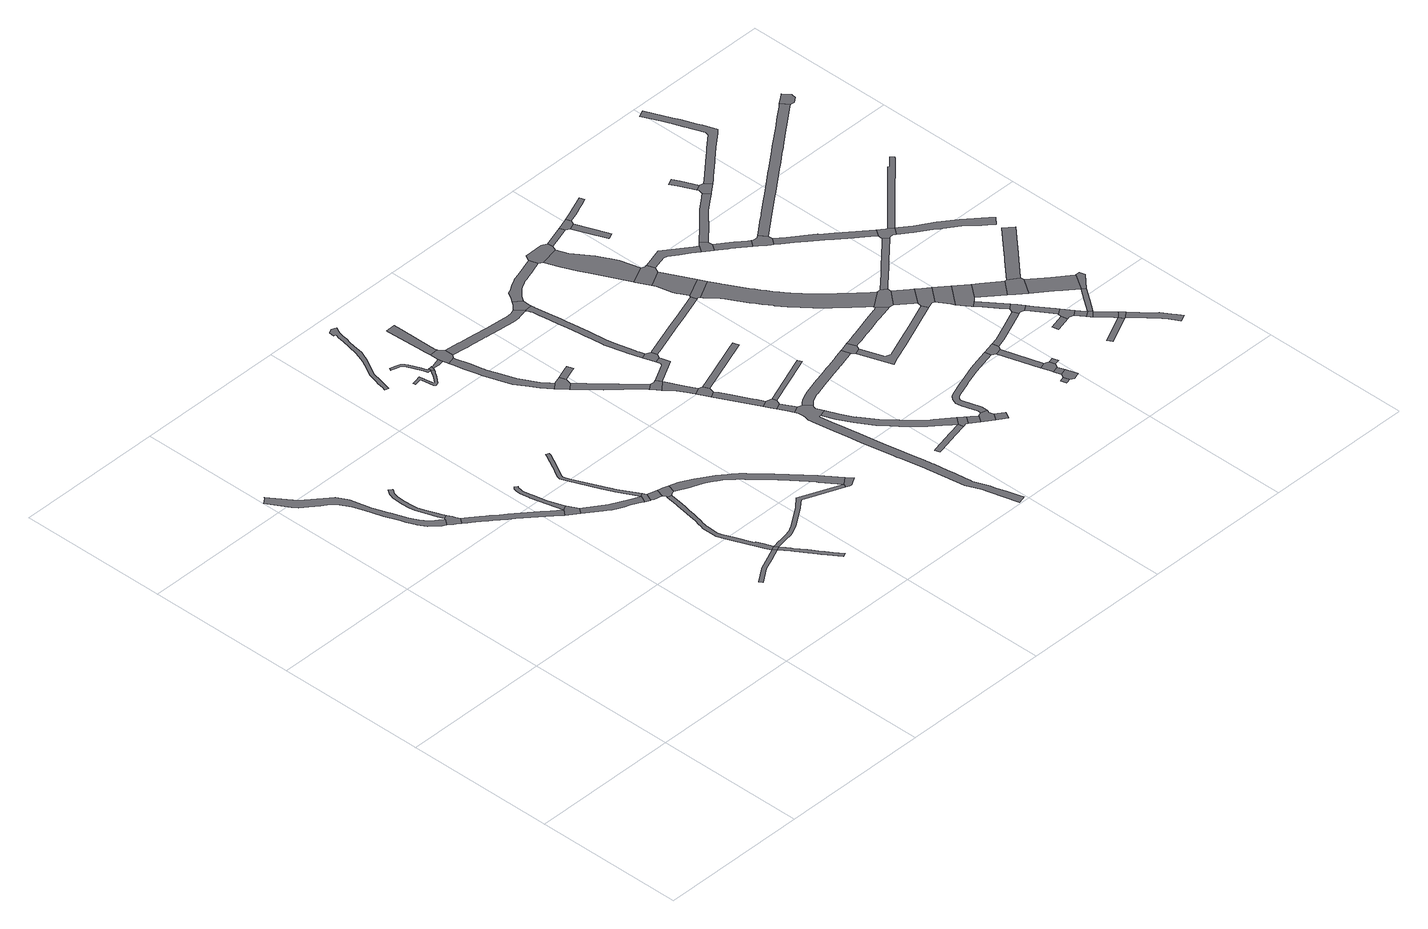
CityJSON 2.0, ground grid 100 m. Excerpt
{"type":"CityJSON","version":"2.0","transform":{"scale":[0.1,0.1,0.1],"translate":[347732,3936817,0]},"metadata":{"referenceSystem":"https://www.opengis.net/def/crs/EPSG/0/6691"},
"CityObjects":{
"road1":{"type":"Road","attributes":{"RoadStructureAttribute.sectionType":"1"},"geometry":[{"type":"MultiSurface","lod":"1","boundaries":[[[0,1,2,3,4,5,6,7,8,9,10,11,12,13,14,15,16,17,18,19,20,21,22,23,24,25,26,27,28,29,30,31,32,33,34,35,36,37,38,39,40,41,42,43,44]]]}]},
"road2":{"type":"Road","geometry":[{"type":"MultiSurface","lod":"1","boundaries":[[[45,46,47,44,43,48,49,50,51,52,53,54,55,56]]]}]},
"road3":{"type":"Road","attributes":{"RoadStructureAttribute.sectionType":"1"},"geometry":[{"type":"MultiSurface","lod":"1","boundaries":[[[55,57,58,59,60,61,62,63,64,65,66,67,68,69,70,71,72,73,74,75,76,77,56]]]}]},
"road4":{"type":"Road","attributes":{"RoadStructureAttribute.sectionType":"1"},"geometry":[{"type":"MultiSurface","lod":"1","boundaries":[[[78,79,80,81,82,83,84,85,86,87,51,50,88,89,90,91,92,93,94,95,96,97,98,99]]]}]},
"road5":{"type":"Road","geometry":[{"type":"MultiSurface","lod":"1","boundaries":[[[100,101,102,78,99,103,104]]]}]},
"road6":{"type":"Road","attributes":{"RoadStructureAttribute.sectionType":"1"},"geometry":[{"type":"MultiSurface","lod":"1","boundaries":[[[102,105,106,107,108,109,110,111,112,113,114,115,116,117,118,119,120,121,122,78]]]}]},
"road7":{"type":"Road","attributes":{"RoadStructureAttribute.sectionType":"1"},"geometry":[{"type":"MultiSurface","lod":"1","boundaries":[[[123,124,125,126,127,128,129,130,131]]]}]},
"road8":{"type":"Road","attributes":{"RoadStructureAttribute.sectionType":"1"},"geometry":[{"type":"MultiSurface","lod":"1","boundaries":[[[132,133,134,135,136,137,138,139,140,141,142,143,144,145,146,100,104]]]}]},
"road9":{"type":"Road","geometry":[{"type":"MultiSurface","lod":"1","boundaries":[[[147,123,131,148]]]}]},
"road10":{"type":"Road","attributes":{"RoadStructureAttribute.sectionType":"1"},"geometry":[{"type":"MultiSurface","lod":"1","boundaries":[[[149,150,151,152,153,154,155,156,157,158,159,160,161,123,147,162,163,164,165,166,167,168,169,170,171,172,173,174,175,176,177,178,179,180]]]}]},
"road11":{"type":"Road","attributes":{"RoadStructureAttribute.sectionType":"1"},"geometry":[{"type":"MultiSurface","lod":"1","boundaries":[[[181,182,183,184,185,186,187,188,189,190,191,192,193,194,195,196,197,198,199,148,131]]]}]},
"road12":{"type":"Road","geometry":[{"type":"MultiSurface","lod":"1","boundaries":[[[200,201,202,141,140]]]}]},
"road13":{"type":"Road","attributes":{"RoadStructureAttribute.sectionType":"1"},"geometry":[{"type":"MultiSurface","lod":"1","boundaries":[[[202,203,204,205,206,207,208,209,210,211,212,213,214,215,216,217,218,219,220,221,222,223,141]]]}]},
"road14":{"type":"Road","attributes":{"RoadStructureAttribute.sectionType":"1"},"geometry":[{"type":"MultiSurface","lod":"1","boundaries":[[[224,201,200,225,226,227]]]}]},
"road15":{"type":"Road","geometry":[{"type":"MultiSurface","lod":"1","boundaries":[[[228,229,230,231,232,233,224,227,234,235,149,180]]]}]},
"road16":{"type":"Road","attributes":{"RoadStructureAttribute.sectionType":"1"},"geometry":[{"type":"MultiSurface","lod":"1","boundaries":[[[236,237,238,239,240,241,242,243,244,245,246,247,248,249,250,251,252,253,254,255,256,257,258,259,147,148]]]}]},
"road17":{"type":"Road","attributes":{"RoadStructureAttribute.sectionType":"1"},"geometry":[{"type":"MultiSurface","lod":"1","boundaries":[[[260,261,262,263,264,265,266,267,268,269,270,271,272,273,274,275,276,277,278,279,280,281,282,283,284,285,286,287,288,289]]]}]},
"road18":{"type":"Road","attributes":{"RoadStructureAttribute.sectionType":"1"},"geometry":[{"type":"MultiSurface","lod":"1","boundaries":[[[290,291,292,293,294,295,296,297,298,299,300,301,302,231,230,303,304,305,306,307,308,309,310,311,312,313,314,315,316,317,318,248,319]]]}]},
"road19":{"type":"Road","attributes":{"RoadStructureAttribute.sectionType":"1"},"geometry":[{"type":"MultiSurface","lod":"1","boundaries":[[[320,321,322,323,324,325,326,327,328,329,330,331,332,333,334,335,336,337,338,339,340,341,342,343,344,345,346,347,348,349,350,351,352,353,354,355,356,357,358,359,360,361,362,363,337]]]}]},
"road20":{"type":"Road","geometry":[{"type":"MultiSurface","lod":"1","boundaries":[[[364,365,320,337,363,366,367]]]}]},
"road21":{"type":"Road","attributes":{"RoadStructureAttribute.sectionType":"1"},"geometry":[{"type":"MultiSurface","lod":"1","boundaries":[[[368,369,370,371,372,367,366,373,374,375,376,377]]]}]},
"road22":{"type":"Road","geometry":[{"type":"MultiSurface","lod":"1","boundaries":[[[378,379,380,381,382,383,384,368,377]]]}]},
"road23":{"type":"Road","attributes":{"RoadStructureAttribute.sectionType":"1"},"geometry":[{"type":"MultiSurface","lod":"1","boundaries":[[[379,385,386,387,388,389,390,391,392,393,394,395,396,397,398,399,400,401,402,403,404,405,406,380]]]}]},
"road24":{"type":"Road","geometry":[{"type":"MultiSurface","lod":"1","boundaries":[[[407,408,319,248,247,409,410]]]}]},
"road25":{"type":"Road","attributes":{"RoadStructureAttribute.sectionType":"1"},"geometry":[{"type":"MultiSurface","lod":"1","boundaries":[[[411,412,413,414,384,383,415,416,417,418,419]]]}]},
"road26":{"type":"Road","geometry":[{"type":"MultiSurface","lod":"1","boundaries":[[[420,395,394,421,422,423,424,425]]]}]},
"road27":{"type":"Road","attributes":{"RoadStructureAttribute.sectionType":"1"},"geometry":[{"type":"MultiSurface","lod":"1","boundaries":[[[426,427,428,429,430,431,432,423,422]]]}]},
"road28":{"type":"Road","attributes":{"RoadStructureAttribute.sectionType":"1"},"geometry":[{"type":"MultiSurface","lod":"1","boundaries":[[[433,434,435,436,420,425]]]}]},
"road29":{"type":"Road","geometry":[{"type":"MultiSurface","lod":"1","boundaries":[[[437,438,439,440,429,428,441,442]]]}]},
"road30":{"type":"Road","attributes":{"RoadStructureAttribute.sectionType":"1"},"geometry":[{"type":"MultiSurface","lod":"1","boundaries":[[[443,444,445,446,447,448,449,450,451,452,453,454,455,382,381,456,457,458,459,460,461,462,463,464,465,466,467,468,469,470,471,472,473,474,475,476,477,478,479,480]]]}]},
"road31":{"type":"Road","attributes":{"RoadStructureAttribute.sectionType":"1"},"geometry":[{"type":"MultiSurface","lod":"1","boundaries":[[[481,482,483,484,485,486,487,437,442]]]}]},
"road32":{"type":"Road","geometry":[{"type":"MultiSurface","lod":"1","boundaries":[[[488,489,486,485,490,491,492,493]]]}]},
"road33":{"type":"Road","attributes":{"RoadStructureAttribute.sectionType":"1"},"geometry":[{"type":"MultiSurface","lod":"1","boundaries":[[[494,495,496,497,498,499,500,501,502,503,504,505,506,507,508,509,510,511,512,513,514,515,516,517,518,519,520,521,522,523,524,525,526,527,528,529,530,531,532,533,534,535,536,537,538,539,540,541,542,543,544,545,546,547,548,549,550,551]]]}]},
"road34":{"type":"Road","attributes":{"RoadStructureAttribute.sectionType":"1"},"geometry":[{"type":"MultiSurface","lod":"1","boundaries":[[[490,552,553,554,555,556,557,558,559,491]]]}]},
"road35":{"type":"Road","attributes":{"RoadStructureAttribute.sectionType":"1"},"geometry":[{"type":"MultiSurface","lod":"1","boundaries":[[[437,560,561,562,563,564,565,566,567,568,569,438]]]}]},
"road36":{"type":"Road","geometry":[{"type":"MultiSurface","lod":"1","boundaries":[[[552,570,571,572,573,574,553]]]}]},
"road37":{"type":"Road","geometry":[{"type":"MultiSurface","lod":"1","boundaries":[[[575,530,529,572,571]]]}]},
"road38":{"type":"Road","geometry":[{"type":"MultiSurface","lod":"1","boundaries":[[[576,566,565,577,578,579]]]}]},
"road39":{"type":"Road","attributes":{"RoadStructureAttribute.sectionType":"1"},"geometry":[{"type":"MultiSurface","lod":"1","boundaries":[[[580,581,582,583,584,585,586,587,588,589,590,591,592,593,594,595,596,597,598,599,576,579,600,601,602,603,604,605,606,607,608,609,610,611,612,613,614,615,480]]]}]},
"road40":{"type":"Road","geometry":[{"type":"MultiSurface","lod":"1","boundaries":[[[616,617,618,619,443,480,615,620,621,622]]]}]},
"road41":{"type":"Road","attributes":{"RoadStructureAttribute.sectionType":"1"},"geometry":[{"type":"MultiSurface","lod":"1","boundaries":[[[623,624,625,626,627,628,629,630,631,632]]]}]},
"road42":{"type":"Road","attributes":{"RoadStructureAttribute.sectionType":"1"},"geometry":[{"type":"MultiSurface","lod":"1","boundaries":[[[633,634,635,636,637,638,488,493]]]}]},
"road43":{"type":"Road","attributes":{"RoadStructureAttribute.sectionType":"1"},"geometry":[{"type":"MultiSurface","lod":"1","boundaries":[[[639,640,641,642,643,644,645,646,647,648,524,523,649,650,651,652,653,654,655,656,657,658,659,660,623,661]]]}]},
"road44":{"type":"Road","attributes":{"RoadStructureAttribute.sectionType":"1"},"geometry":[{"type":"MultiSurface","lod":"1","boundaries":[[[573,662,663,664,665,574]]]}]},
"road45":{"type":"Road","attributes":{"RoadStructureAttribute.sectionType":"1"},"geometry":[{"type":"MultiSurface","lod":"1","boundaries":[[[527,666,667,668,669,670,671,672,673,674,675,676,677,678,679,680,681,682,683,684,685,686,687,688,689,690,691,692,693,694,695,696,697,698,528]]]}]},
"road46":{"type":"Road","geometry":[{"type":"MultiSurface","lod":"1","boundaries":[[[699,700,701,702,661,623,632]]]}]},
"road47":{"type":"Road","attributes":{"RoadStructureAttribute.sectionType":"1"},"geometry":[{"type":"MultiSurface","lod":"1","boundaries":[[[703,704,705,706,707,708,709,710,711,712,713,714,715,716,717,718,719,720,721,722,723,724,725,726,727,728,729,616,622]]]}]},
"road48":{"type":"Road","attributes":{"RoadStructureAttribute.sectionType":"1"},"geometry":[{"type":"MultiSurface","lod":"1","boundaries":[[[730,731,732,578,577,733,734,735,736,737,738]]]}]},
"road49":{"type":"Road","attributes":{"RoadStructureAttribute.sectionType":"1"},"geometry":[{"type":"MultiSurface","lod":"1","boundaries":[[[739,701,700,740,741,742]]]}]},
"road50":{"type":"Road","geometry":[{"type":"MultiSurface","lod":"1","boundaries":[[[741,743,744,745,746,747,748,742]]]}]},
"road51":{"type":"Road","geometry":[{"type":"MultiSurface","lod":"1","boundaries":[[[744,743,749,750]]]}]},
"road52":{"type":"Road","geometry":[{"type":"MultiSurface","lod":"1","boundaries":[[[751,752,753,754,755,717,716,756]]]}]},
"road53":{"type":"Road","geometry":[{"type":"MultiSurface","lod":"1","boundaries":[[[757,758,759,760,683,682,761]]]}]},
"road54":{"type":"Road","attributes":{"function":"3","RoadStructureAttribute.sectionType":"1"},"geometry":[{"type":"MultiSurface","lod":"1","boundaries":[[[762,763,764,765,766,767,768,769,770,771,772,751,756]]]}]},
"road55":{"type":"Road","attributes":{"RoadStructureAttribute.sectionType":"1"},"geometry":[{"type":"MultiSurface","lod":"1","boundaries":[[[773,774,775,776,777,778,779,780,781,782,783,784,785,748,747,786,787,788,789,790,791,792,793,794,795,796,797,798,799]]]}]},
"road56":{"type":"Road","geometry":[{"type":"MultiSurface","lod":"1","boundaries":[[[800,801,767,766,802,803,804,805,806,807]]]}]},
"road57":{"type":"Road","attributes":{"function":"3","RoadStructureAttribute.sectionType":"1"},"geometry":[{"type":"MultiSurface","lod":"1","boundaries":[[[804,808,809,810,811,812,813,814,805]]]}]},
"road58":{"type":"Road","geometry":[{"type":"MultiSurface","lod":"1","boundaries":[[[815,813,812,738,737,816,817]]]}]},
"road59":{"type":"Road","attributes":{"RoadStructureAttribute.sectionType":"1"},"geometry":[{"type":"MultiSurface","lod":"1","boundaries":[[[752,818,819,820,753]]]}]},
"road60":{"type":"Road","attributes":{"RoadStructureAttribute.sectionType":"1"},"geometry":[{"type":"MultiSurface","lod":"1","boundaries":[[[821,822,823,824,825,826,827,828,829,830,831,757,761]]]}]},
"road61":{"type":"Road","attributes":{"RoadStructureAttribute.sectionType":"1"},"geometry":[{"type":"MultiSurface","lod":"1","boundaries":[[[832,833,834,835,836,837,838,839,840,841,842,843,844,845,846,847,848,849,759,758]]]}]},
"road62":{"type":"Road","geometry":[{"type":"MultiSurface","lod":"1","boundaries":[[[819,850,851,852,853,854,820]]]}]},
"road63":{"type":"Road","attributes":{"function":"3","RoadStructureAttribute.sectionType":"1"},"geometry":[{"type":"MultiSurface","lod":"1","boundaries":[[[855,856,857,858,859,860,861,862,863,864,865,866,867,868,869,870,871,872,873,874,875,876,877,878,879,880,881,882,883,884,885,886,887,888,889,890,891,892,893,894,895,896,897,898,899,900,901,902,903,904,905,906,907,908,909,910,911,912,913,914,915,815,817]]]}]},
"road64":{"type":"Road","attributes":{"RoadStructureAttribute.sectionType":"1"},"geometry":[{"type":"MultiSurface","lod":"1","boundaries":[[[916,917,918,919,920,851,850]]]}]},
"road65":{"type":"Road","geometry":[{"type":"MultiSurface","lod":"1","boundaries":[[[921,922,923,924]]]}]},
"road66":{"type":"Road","attributes":{"RoadStructureAttribute.sectionType":"1"},"geometry":[{"type":"MultiSurface","lod":"1","boundaries":[[[925,926,927,807,806,928,929,930,931,932]]]}]},
"road67":{"type":"Road","geometry":[{"type":"MultiSurface","lod":"1","boundaries":[[[933,934,921,924,935,936]]]}]},
"road68":{"type":"Road","geometry":[{"type":"MultiSurface","lod":"1","boundaries":[[[798,937,938,939,940,799]]]}]},
"road69":{"type":"Road","attributes":{"RoadStructureAttribute.sectionType":"1"},"geometry":[{"type":"MultiSurface","lod":"1","boundaries":[[[938,937,941,942]]]}]},
"road70":{"type":"Road","attributes":{"RoadStructureAttribute.sectionType":"1"},"geometry":[{"type":"MultiSurface","lod":"1","boundaries":[[[943,934,933,944]]]}]},
"road71":{"type":"Road","geometry":[{"type":"MultiSurface","lod":"1","boundaries":[[[941,945,943,944,946,947,942]]]}]},
"road72":{"type":"Road","geometry":[{"type":"MultiSurface","lod":"1","boundaries":[[[948,949,950,947,946]]]}]},
"road73":{"type":"Road","attributes":{"RoadStructureAttribute.sectionType":"1"},"geometry":[{"type":"MultiSurface","lod":"1","boundaries":[[[951,952,953,853,852,954,955,956,957,958,959,960,961]]]}]},
"road74":{"type":"Road","geometry":[{"type":"MultiSurface","lod":"1","boundaries":[[[962,963,964,925,932,965,966,967]]]}]},
"road75":{"type":"Road","geometry":[{"type":"MultiSurface","lod":"1","boundaries":[[[884,883,841,840,968,969,970,971]]]}]},
"road76":{"type":"Road","attributes":{"RoadStructureAttribute.sectionType":"1"},"geometry":[{"type":"MultiSurface","lod":"1","boundaries":[[[966,972,973,974,975,976,977,978,979,967]]]}]},
"road77":{"type":"Road","attributes":{"function":"3","RoadStructureAttribute.sectionType":"1"},"geometry":[{"type":"MultiSurface","lod":"1","boundaries":[[[980,981,982,969,968,983,984,985,986,987,988]]]}]},
"road78":{"type":"Road","attributes":{"RoadStructureAttribute.sectionType":"1"},"geometry":[{"type":"MultiSurface","lod":"1","boundaries":[[[989,990,991,940,939,992,993,994,995,996]]]}]},
"road79":{"type":"Road","geometry":[{"type":"MultiSurface","lod":"1","boundaries":[[[987,827,826,997,998,999,1000,1001,988]]]}]},
"road80":{"type":"Road","geometry":[{"type":"MultiSurface","lod":"1","boundaries":[[[1002,1003,1004,1005,1006,1007,1008,1009,1010,976,975]]]}]},
"road81":{"type":"Road","attributes":{"RoadStructureAttribute.sectionType":"1"},"geometry":[{"type":"MultiSurface","lod":"1","boundaries":[[[1011,1012,1013,999,998]]]}]},
"road82":{"type":"Road","attributes":{"RoadStructureAttribute.sectionType":"1"},"geometry":[{"type":"MultiSurface","lod":"1","boundaries":[[[1014,1015,1016,1017,1018,1019,1020,963,962,1021,1022,1023,1024,1025,1026,1027,1028]]]}]},
"road83":{"type":"Road","attributes":{"RoadStructureAttribute.sectionType":"1"},"geometry":[{"type":"MultiSurface","lod":"1","boundaries":[[[1029,1030,1031,1032,1033,1034]]]}]},
"road84":{"type":"Road","attributes":{"function":"3","RoadStructureAttribute.sectionType":"1"},"geometry":[{"type":"MultiSurface","lod":"1","boundaries":[[[1035,1036,1013,1012,1037,1029,1034]]]}]},
"road85":{"type":"Road","attributes":{"RoadStructureAttribute.sectionType":"1"},"geometry":[{"type":"MultiSurface","lod":"1","boundaries":[[[1038,1039,1040,1041]]]}]},
"road86":{"type":"Road","geometry":[{"type":"MultiSurface","lod":"1","boundaries":[[[1032,996,995,1042,1043,1044,1045,1046,1047,1048,1049,1033]]]}]},
"road87":{"type":"Road","attributes":{"RoadStructureAttribute.sectionType":"1"},"geometry":[{"type":"MultiSurface","lod":"1","boundaries":[[[970,1050,1051,1052,1053,1054,1055,1056,1057,1058,1059,971]]]}]},
"road88":{"type":"Road","attributes":{"RoadStructureAttribute.sectionType":"1"},"geometry":[{"type":"MultiSurface","lod":"1","boundaries":[[[1060,1061,1062,1063,1044,1043,1064,1065,1066]]]}]},
"road89":{"type":"Road","attributes":{"RoadStructureAttribute.sectionType":"1"},"geometry":[{"type":"MultiSurface","lod":"1","boundaries":[[[1067,1068,1069,1070]]]}]},
"road90":{"type":"Road","attributes":{"function":"3","RoadStructureAttribute.sectionType":"1"},"geometry":[{"type":"MultiSurface","lod":"1","boundaries":[[[1071,1072,1036,1035,1073,1074]]]}]},
"road91":{"type":"Road","attributes":{"RoadStructureAttribute.sectionType":"1"},"geometry":[{"type":"MultiSurface","lod":"1","boundaries":[[[1075,1076,1077,1078,1079,1080,1081,1006,1005,1082,1083,1084,1085,1086,1087,1088,1089,1090]]]}]},
"road92":{"type":"Road","geometry":[{"type":"MultiSurface","lod":"1","boundaries":[[[1038,1041,1091,1092,1093,1094,1060,1066]]]}]},
"road93":{"type":"Road","attributes":{"RoadStructureAttribute.sectionType":"1"},"geometry":[{"type":"MultiSurface","lod":"1","boundaries":[[[1095,1096,1097,1098,1094,1093]]]}]},
"road94":{"type":"Road","geometry":[{"type":"MultiSurface","lod":"1","boundaries":[[[1096,1095,1099,1100,1101,1102]]]}]},
"road95":{"type":"Road","attributes":{"RoadStructureAttribute.sectionType":"1"},"geometry":[{"type":"MultiSurface","lod":"1","boundaries":[[[1103,1104,1105,1106,1107,1108,1109]]]}]},
"road96":{"type":"Road","geometry":[{"type":"MultiSurface","lod":"1","boundaries":[[[1110,1074,1073,1111,1112,1113,1114,1115]]]}]},
"road97":{"type":"Road","attributes":{"RoadStructureAttribute.sectionType":"1"},"geometry":[{"type":"MultiSurface","lod":"1","boundaries":[[[1116,1117,1067,1118,1119,1120,1121,1101,1100]]]}]},
"road98":{"type":"Road","geometry":[{"type":"MultiSurface","lod":"1","boundaries":[[[1027,1122,1123,1124,1125,1103,1109,1126,1028]]]}]},
"road99":{"type":"Road","geometry":[{"type":"MultiSurface","lod":"1","boundaries":[[[1127,1128,1118,1067,1070,1129]]]}]},
"road100":{"type":"Road","attributes":{"RoadStructureAttribute.sectionType":"1"},"geometry":[{"type":"MultiSurface","lod":"1","boundaries":[[[1130,1131,1132,1133,1096,1102]]]}]},
"road101":{"type":"Road","attributes":{"function":"3","RoadStructureAttribute.sectionType":"1"},"geometry":[{"type":"MultiSurface","lod":"1","boundaries":[[[1134,1135,1114,1113,1136,1137,1138,1132,1139]]]}]},
"road102":{"type":"Road","geometry":[{"type":"MultiSurface","lod":"1","boundaries":[[[1140,1075,1090,1054,1053,1141,1142,1143,1144,1145]]]}]},
"road103":{"type":"Road","attributes":{"RoadStructureAttribute.sectionType":"1"},"geometry":[{"type":"MultiSurface","lod":"1","boundaries":[[[1146,1147,1148,1149,1150,1151,1152,1153,1154,1155,1156,1157,1158,1159,1160,1161,1162,1127,1129]]]}]},
"road104":{"type":"Road","geometry":[{"type":"MultiSurface","lod":"1","boundaries":[[[1163,1139,1132,1131,1164]]]}]},
"road105":{"type":"Road","attributes":{"RoadStructureAttribute.sectionType":"1"},"geometry":[{"type":"MultiSurface","lod":"1","boundaries":[[[1165,1166,1167,1168,1169,1170,1171,1172,1173,1174,1110,1115]]]}]},
"road106":{"type":"Road","attributes":{"RoadStructureAttribute.sectionType":"1"},"geometry":[{"type":"MultiSurface","lod":"1","boundaries":[[[1143,1175,1176,1177,1178,1179,1180,1181,1182,1183,1184,1185,1186,1187,1188,1189,1190,1191,1192,1193,1194,1144]]]}]},
"road107":{"type":"Road","attributes":{"RoadStructureAttribute.sectionType":"1"},"geometry":[{"type":"MultiSurface","lod":"1","boundaries":[[[1195,1196,1197,1198,1199,1200,1201,1202,1203,1204,1205,1206,1207,1208,1209,1210,1211,1212,1213,1214,1215,1216,1217,1008,1007,1218,1219,1220,1221,1222,1223,1224,1225,1226,1227,1228,1229,1230,1231,1232,1233,1234]]]}]},
"road108":{"type":"Road","attributes":{"RoadStructureAttribute.sectionType":"1"},"geometry":[{"type":"MultiSurface","lod":"1","boundaries":[[[1235,1236,1237,1238,1239,1240,1241,1242,1243,1244,1245,1246,1247,1248,1249,1250,1251,1252,1253,1254,1255,1256,1257,1258,1259,1260,1261,1262,1263,1264,1125,1124]]]}]},
"road109":{"type":"Road","attributes":{"RoadStructureAttribute.sectionType":"1"},"geometry":[{"type":"MultiSurface","lod":"1","boundaries":[[[1144,1265,1266,1267,1268,1269,1270,1271,1272,1273,1274,1145]]]}]},
"road110":{"type":"Road","geometry":[{"type":"MultiSurface","lod":"1","boundaries":[[[1275,1276,1277,1195,1234,1278,1279,1280]]]}]}
},
"vertices":[
[601,2274,0],[599,2275,0],[595,2277,0],[593,2279,0],[589,2281,0],[583,2286,0],[575,2294,0],[558,2309,0],[532,2332,0],[499,2380,0],[469,2436,0],[432,2538,0],[421,2565,0],[411,2593,0],[391,2648,0],[359,2786,0],[353,2798,0],[338,2829,0],[321,2861,0],[297,2881,0],[243,2926,0],[160,2993,0],[62,3131,0],[46,3152,0],[44,3150,0],[17,3128,0],[5,3119,0],[88,2981,0],[111,2948,0],[155,2912,0],[209,2870,0],[257,2839,0],[291,2798,0],[325,2733,0],[351,2659,0],[384,2546,0],[421,2451,0],[432,2415,0],[455,2363,0],[459,2354,0],[491,2304,0],[524,2273,0],[550,2248,0],[572,2232,0],[602,2273,0],
[606,2279,0],[606,2275,0],[605,2274,0],[604,2208,0],[616,2199,0],[641,2180,0],[670,2218,0],[657,2245,0],[649,2261,0],[641,2278,0],[634,2293,0],[606,2280,0],
[617,2330,0],[614,2338,0],[587,2407,0],[571,2459,0],[566,2494,0],[563,2548,0],[564,2593,0],[568,2615,0],[577,2643,0],[592,2667,0],[597,2674,0],[575,2689,0],[552,2655,0],[547,2639,0],[542,2621,0],[537,2596,0],[536,2547,0],[539,2491,0],[545,2452,0],[562,2399,0],[591,2321,0],
[1123,1842,0],[1067,1890,0],[1023,1928,0],[910,2022,0],[882,2045,0],[845,2076,0],[800,2114,0],[786,2125,0],[758,2149,0],[709,2187,0],[669,2159,0],[683,2148,0],[704,2132,0],[730,2112,0],[763,2085,0],[774,2077,0],[779,2070,0],[848,2014,0],[881,1987,0],[978,1905,0],[1077,1818,0],[1093,1805,0],
[1194,1790,0],[1180,1815,0],[1157,1860,0],[1110,1792,0],[1165,1751,0],
[1143,1902,0],[1120,1973,0],[1108,2022,0],[1098,2063,0],[1092,2098,0],[1088,2125,0],[1088,2134,0],[1091,2144,0],[1095,2167,0],[1100,2175,0],[1084,2188,0],[1069,2175,0],[1063,2153,0],[1061,2127,0],[1068,2079,0],[1070,2069,0],[1071,2058,0],[1100,1939,0],
[1668,738,0],[1569,695,0],[1509,669,0],[1505,666,0],[1409,599,0],[1424,576,0],[1523,645,0],[1601,679,0],[1689,718,0],
[1270,1673,0],[1289,1663,0],[1301,1653,0],[1313,1644,0],[1347,1627,0],[1381,1611,0],[1412,1598,0],[1482,1564,0],[1490,1560,0],[1512,1606,0],[1503,1608,0],[1451,1634,0],[1449,1634,0],[1335,1689,0],[1301,1713,0],
[1698,754,0],[1714,729,0],
[1606,1491,0],[1593,1412,0],[1591,1397,0],[1566,1252,0],[1561,1231,0],[1553,1198,0],[1548,1175,0],[1543,1157,0],[1541,1050,0],[1558,1010,0],[1590,929,0],[1591,927,0],[1653,779,0],[1674,816,0],[1658,856,0],[1653,854,0],[1650,860,0],[1606,971,0],[1577,1043,0],[1569,1069,0],[1571,1148,0],[1571,1154,0],[1574,1168,0],[1580,1196,0],[1582,1204,0],[1596,1265,0],[1601,1286,0],[1603,1295,0],[1610,1333,0],[1616,1368,0],[1621,1392,0],[1636,1486,0],
[1736,653,0],[1747,637,0],[1751,631,0],[1777,593,0],[1820,528,0],[1827,519,0],[1830,510,0],[1831,508,0],[1852,480,0],[1903,404,0],[1930,417,0],[1888,475,0],[1862,513,0],[1853,525,0],[1821,576,0],[1807,596,0],[1760,664,0],[1754,674,0],[1738,697,0],
[1523,1544,0],[1547,1596,0],[1535,1619,0],
[1460,1750,0],[1458,1756,0],[1451,1774,0],[1432,1816,0],[1427,1826,0],[1349,2010,0],[1336,2050,0],[1339,2066,0],[1383,2141,0],[1431,2233,0],[1437,2248,0],[1415,2257,0],[1410,2243,0],[1362,2153,0],[1343,2120,0],[1317,2074,0],[1311,2049,0],[1327,2002,0],[1406,1817,0],[1429,1765,0],[1439,1740,0],
[1613,1577,0],[1525,1543,0],[1543,1535,0],[1597,1523,0],
[1642,1492,0],[1662,1501,0],[1669,1501,0],[1685,1557,0],[1650,1567,0],[1637,1571,0],[1600,1520,0],[1608,1500,0],
[1735,733,0],[1753,737,0],[1779,742,0],[1800,746,0],[1837,753,0],[1856,756,0],[1889,772,0],[1914,784,0],[2053,880,0],[2108,925,0],[2148,909,0],[2365,821,0],[2375,846,0],[2103,957,0],[2037,902,0],[1899,807,0],[1883,799,0],[1852,783,0],[1850,783,0],[1826,778,0],[1774,768,0],[1746,762,0],[1738,761,0],[1717,757,0],
[1383,3852,0],[1382,3849,0],[1374,3822,0],[1368,3783,0],[1340,3654,0],[1313,3580,0],[1297,3550,0],[1249,3463,0],[1243,3437,0],[1234,3401,0],[1228,3378,0],[1219,3338,0],[1213,3314,0],[1240,3308,0],[1252,3359,0],[1260,3395,0],[1275,3453,0],[1330,3555,0],[1338,3569,0],[1366,3638,0],[1378,3711,0],[1387,3751,0],[1396,3782,0],[1401,3816,0],[1409,3844,0],[1415,3861,0],[1429,3890,0],[1398,3905,0],[1372,3891,0],[1365,3855,0],
[2331,1005,0],[2172,1196,0],[2168,1200,0],[2067,1312,0],[2056,1327,0],[2041,1341,0],[2007,1369,0],[1990,1383,0],[1936,1427,0],[1878,1464,0],[1831,1493,0],[1780,1520,0],[1746,1539,0],[1761,1460,0],[1778,1453,0],[1808,1440,0],[1846,1423,0],[1901,1394,0],[1909,1388,0],[1948,1360,0],[1989,1322,0],[2008,1303,0],[2009,1302,0],[2026,1282,0],[2149,1141,0],[2157,1131,0],[2259,1005,0],[2284,971,0],[2292,960,0],[2424,884,0],
[1519,3261,0],[1509,3261,0],[1495,3298,0],[1467,3373,0],[1456,3388,0],[1438,3404,0],[1412,3413,0],[1372,3426,0],[1362,3409,0],[1379,3404,0],[1398,3399,0],[1404,3397,0],[1428,3389,0],[1442,3376,0],[1450,3365,0],[1486,3269,0],[1496,3243,0],[1520,3243,0],[1516,3237,0],[1502,3216,0],[1494,3203,0],[1493,3202,0],[1478,3184,0],[1473,3177,0],[1452,3152,0],[1446,3154,0],[1437,3214,0],[1436,3217,0],[1431,3252,0],[1397,3244,0],[1365,3238,0],[1369,3220,0],[1416,3230,0],[1418,3217,0],[1431,3139,0],[1442,3129,0],[1462,3136,0],[1482,3160,0],[1494,3175,0],[1509,3192,0],[1520,3211,0],[1524,3216,0],[1531,3227,0],[1535,3232,0],
[1536,3262,0],[1524,3262,0],[1544,3244,0],[1542,3262,0],
[1620,3281,0],[1592,3273,0],[1589,3271,0],[1558,3263,0],[1547,3263,0],[1546,3244,0],[1559,3244,0],[1586,3244,0],[1592,3244,0],[1625,3250,0],
[1630,3228,0],[1633,3214,0],[1686,3228,0],[1703,3246,0],[1704,3306,0],[1674,3342,0],[1617,3339,0],
[1639,3185,0],[1652,3118,0],[1665,3073,0],[1676,3038,0],[1680,3019,0],[1684,3003,0],[1745,2822,0],[1798,2738,0],[1826,2684,0],[1874,2622,0],[1914,2653,0],[1906,2663,0],[1896,2676,0],[1869,2706,0],[1796,2841,0],[1758,2955,0],[1733,3021,0],[1732,3034,0],[1731,3037,0],[1710,3128,0],[1689,3214,0],[1686,3227,0],
[2457,840,0],[2453,847,0],[2389,811,0],[2403,808,0],
[1604,3649,0],[1613,3436,0],[1615,3373,0],[1616,3359,0],[1673,3361,0],[1670,3493,0],[1670,3617,0],[1670,3669,0],[1603,3666,0],
[1969,2672,0],[1881,2614,0],[1933,2555,0],[1973,2590,0],[1976,2599,0],[1983,2632,0],
[2059,2412,0],[2222,2251,0],[2240,2227,0],[2278,2254,0],[2234,2300,0],[2156,2386,0],[2033,2523,0],
[2053,2657,0],[2085,2668,0],[2072,2708,0],[2038,2696,0],
[2343,2223,0],[2323,2258,0],[2308,2251,0],[2305,2249,0],[2264,2193,0],[2283,2171,0],
[2232,3276,0],[2230,3275,0],[2214,3266,0],[2196,3261,0],[2179,3259,0],[2162,3258,0],[2145,3259,0],[2032,3271,0],[2007,3274,0],[1921,3283,0],[1841,3292,0],[1814,3295,0],[1805,3296,0],[1803,3235,0],[1811,3234,0],[1815,3234,0],[1854,3230,0],[1861,3229,0],[1918,3223,0],[1948,3220,0],[1954,3219,0],[1956,3219,0],[1991,3216,0],[2054,3210,0],[2054,3209,0],[2100,3205,0],[2112,3202,0],[2148,3199,0],[2178,3198,0],[2190,3200,0],[2197,3200,0],[2215,3204,0],[2227,3207,0],[2239,3211,0],[2242,3211,0],[2260,3215,0],[2262,3215,0],[2275,3219,0],
[2299,2153,0],[2324,2121,0],[2346,2088,0],[2365,2052,0],[2389,2007,0],[2436,2031,0],[2406,2092,0],
[2463,2022,0],[2439,2029,0],[2430,1925,0],[2472,1949,0],[2473,1952,0],[2480,1982,0],
[2991,24,0],[2983,54,0],[2956,136,0],[2958,137,0],[2939,199,0],[2929,230,0],[2892,334,0],[2890,345,0],[2883,386,0],[2876,451,0],[2868,508,0],[2854,598,0],[2853,604,0],[2849,633,0],[2846,650,0],[2845,656,0],[2837,697,0],[2817,797,0],[2816,801,0],[2799,894,0],[2785,976,0],[2765,1091,0],[2748,1189,0],[2733,1278,0],[2722,1356,0],[2721,1363,0],[2723,1363,0],[2726,1363,0],[2731,1364,0],[2733,1360,0],[2780,1379,0],[2760,1428,0],[2762,1447,0],[2770,1455,0],[2728,1498,0],[2699,1507,0],[2653,1485,0],[2662,1464,0],[2664,1450,0],[2664,1427,0],[2661,1406,0],[2656,1384,0],[2661,1353,0],[2665,1330,0],[2685,1213,0],[2701,1117,0],[2714,1033,0],[2736,908,0],[2754,810,0],[2757,790,0],[2763,766,0],[2767,751,0],[2790,628,0],[2824,417,0],[2837,340,0],[2877,244,0],[2889,199,0],[2938,10,0],
[2570,1652,0],[2614,1674,0],[2590,1722,0],[2579,1743,0],[2578,1745,0],[2517,1864,0],[2487,1922,0],[2479,1936,0],
[2354,2228,0],[2461,2286,0],[2501,2308,0],[2504,2312,0],[2487,2367,0],[2482,2379,0],[2445,2367,0],[2454,2341,0],[2444,2324,0],[2338,2265,0],
[2589,1614,0],[2605,1583,0],[2649,1605,0],[2662,1635,0],[2652,1662,0],
[2634,1524,0],
[2418,2447,0],[2497,2407,0],[2489,2447,0],[2456,2460,0],
[2276,3216,0],[2280,3207,0],[2287,3191,0],[2289,3183,0],[2296,3134,0],[2302,3091,0],[2309,3047,0],[2315,3005,0],[2324,2937,0],[2335,2850,0],[2338,2828,0],[2340,2815,0],[2341,2803,0],[2346,2765,0],[2354,2701,0],[2354,2693,0],[2354,2687,0],[2389,2548,0],[2391,2542,0],[2403,2494,0],[2444,2497,0],[2441,2505,0],[2436,2526,0],[2405,2659,0],[2395,2713,0],[2381,2831,0],[2364,2969,0],[2364,2971,0],[2363,2978,0],[2357,3020,0],[2340,3131,0],[2340,3133,0],[2337,3156,0],[2330,3203,0],[2329,3206,0],[2327,3225,0],
[2279,3327,0],[2262,3305,0],[2257,3299,0],[2245,3286,0],[2326,3232,0],[2325,3237,0],[2328,3288,0],
[3207,739,0],[3120,719,0],[3015,694,0],[2961,681,0],[2949,678,0],[2957,644,0],[2980,649,0],[3029,661,0],[3125,684,0],[3215,705,0],
[2594,2026,0],[2851,2120,0],[2879,2130,0],[2865,2167,0],[2818,2150,0],[2594,2069,0],
[3170,848,0],[3144,870,0],[3113,892,0],[3094,913,0],[3087,920,0],[3009,1011,0],[2934,1098,0],[2860,1205,0],[2859,1205,0],[2814,1295,0],[2769,1274,0],[2816,1181,0],[2870,1091,0],[2883,1072,0],[2901,1051,0],[2966,972,0],[3032,900,0],[3075,853,0],[3099,833,0],[3105,827,0],[3140,798,0],[3182,761,0],[3246,787,0],
[2979,1755,0],[3012,1767,0],[3001,1795,0],[2974,1785,0],
[2778,1462,0],[2797,1477,0],[2818,1489,0],[2840,1499,0],[2856,1505,0],[2864,1506,0],[2947,1531,0],[3005,1547,0],[3007,1548,0],[3037,1556,0],[3055,1561,0],[3106,1574,0],[3127,1581,0],[3135,1583,0],[3206,1604,0],[3217,1607,0],[3252,1616,0],[3236,1674,0],[3180,1659,0],[3173,1657,0],[3170,1656,0],[3094,1633,0],[3067,1626,0],[2999,1607,0],[2949,1594,0],[2859,1568,0],[2835,1560,0],[2812,1552,0],[2789,1542,0],[2778,1536,0],[2775,1534,0],[2774,1534,0],[2747,1515,0],
[3241,711,0],[3252,703,0],[3287,753,0],[3280,760,0],
[2335,3298,0],[2352,3320,0],[2372,3341,0],[2394,3362,0],[2415,3376,0],[2436,3387,0],[2451,3395,0],[2466,3400,0],[2481,3406,0],[2511,3416,0],[2539,3425,0],[2580,3438,0],[2611,3448,0],[2631,3454,0],[2614,3512,0],[2611,3511,0],[2601,3508,0],[2496,3474,0],[2468,3466,0],[2454,3461,0],[2439,3456,0],[2427,3450,0],[2416,3444,0],[2385,3429,0],[2353,3408,0],[2324,3395,0],[2299,3352,0],
[2813,2557,0],[2751,2536,0],[2496,2449,0],[2529,2418,0],[2765,2498,0],[2807,2512,0],[2826,2519,0],[3016,2583,0],[3003,2621,0],
[3309,736,0],[3290,677,0],[3311,663,0],[3343,709,0],
[3383,612,0],[3413,656,0],[3405,678,0],[3403,682,0],[3410,706,0],[3371,717,0],
[3444,570,0],[3471,618,0],
[2784,3469,0],[2797,3498,0],[2795,3536,0],[2760,3553,0],[2633,3552,0],[2657,3442,0],
[3316,1611,0],[3325,1636,0],[3303,1693,0],[3247,1677,0],[3274,1597,0],
[2693,3344,0],[2736,3248,0],[2756,3205,0],[2758,3201,0],[2879,2949,0],[2998,3006,0],[2962,3140,0],[2938,3192,0],[2934,3199,0],[2902,3267,0],[2812,3394,0],
[3695,1050,0],[3624,1031,0],[3502,988,0],[3490,984,0],[3387,947,0],[3375,941,0],[3369,938,0],[3350,917,0],[3336,878,0],[3337,860,0],[3342,840,0],[3366,759,0],[3374,739,0],[3412,712,0],[3412,747,0],[3409,758,0],[3377,864,0],[3376,881,0],[3381,893,0],[3391,904,0],[3402,910,0],[3509,949,0],[3511,949,0],[3600,981,0],[3659,996,0],[3788,1028,0],[3777,1070,0],
[3031,2996,0],[3021,2993,0],[2882,2943,0],[2884,2940,0],[2926,2854,0],[3038,2909,0],[3052,2945,0],[3037,2997,0],
[2940,2827,0],[2963,2723,0],[2973,2702,0],[2984,2682,0],[3008,2634,0],[3142,2703,0],[3107,2770,0],
[3170,2649,0],[3023,2585,0],[3037,2579,0],
[2862,3519,0],[2952,3548,0],[2941,3582,0],
[3333,1424,0],[3352,1371,0],[3403,1394,0],[3519,1440,0],[3710,1517,0],[3854,1575,0],[3837,1617,0],[3660,1546,0],[3532,1494,0],[3404,1443,0],[3369,1457,0],
[3344,1642,0],[3380,1651,0],[3436,1668,0],[3459,1674,0],[3510,1688,0],[3562,1704,0],[3584,1710,0],[3637,1722,0],[3708,1742,0],[3647,1797,0],[3634,1787,0],[3630,1785,0],[3622,1783,0],[3564,1767,0],[3403,1722,0],[3394,1719,0],[3393,1719,0],[3324,1699,0],
[2981,3535,0],[3023,3552,0],[3034,3578,0],[3022,3611,0],[2964,3589,0],
[3045,2565,0],[3110,2491,0],[3122,2468,0],[3140,2436,0],[3157,2405,0],[3175,2374,0],[3194,2343,0],[3212,2312,0],[3231,2281,0],[3251,2251,0],[3268,2226,0],[3271,2221,0],[3293,2191,0],[3314,2162,0],[3337,2133,0],[3359,2105,0],[3383,2078,0],[3406,2050,0],[3430,2024,0],[3455,1997,0],[3480,1971,0],[3506,1946,0],[3532,1922,0],[3559,1895,0],[3567,1888,0],[3587,1868,0],[3616,1841,0],[3636,1823,0],[3647,1807,0],[3757,1883,0],[3728,1908,0],[3701,1933,0],[3673,1959,0],[3646,1985,0],[3618,2012,0],[3613,2017,0],[3593,2036,0],[3571,2058,0],[3569,2059,0],[3546,2084,0],[3522,2108,0],[3500,2133,0],[3477,2159,0],[3456,2185,0],[3434,2211,0],[3414,2238,0],[3393,2265,0],[3377,2288,0],[3374,2292,0],[3355,2320,0],[3337,2349,0],[3319,2378,0],[3301,2407,0],[3283,2437,0],[3266,2467,0],[3249,2497,0],[3233,2527,0],[3216,2557,0],[3206,2578,0],[3201,2588,0],[3185,2620,0],
[3016,3445,0],[3066,3319,0],[3068,3314,0],[3109,3333,0],[3100,3355,0],
[3921,593,0],[3887,583,0],[3898,546,0],[3932,555,0],
[3368,2898,0],[3342,2916,0],[3177,3038,0],[3153,2974,0],[3176,2968,0],[3232,2928,0],[3291,2887,0],[3335,2854,0],
[3979,634,0],[3935,620,0],[3958,540,0],[4005,556,0],
[3814,1013,0],[3858,1023,0],[3873,1049,0],[3863,1092,0],
[3896,746,0],[3937,759,0],
[3920,668,0],[3963,681,0],
[3916,682,0],[3977,708,0],[3966,746,0],
[4014,718,0],[4001,754,0],[3978,749,0],
[3173,3670,0],[3086,3636,0],[3079,3632,0],[3036,3579,0],[3092,3599,0],[3128,3614,0],[3139,3618,0],[3180,3634,0],[3182,3635,0],[3227,3653,0],[3214,3686,0],
[3426,2883,0],[3392,2920,0],[3371,2900,0],[3378,2822,0],[3396,2810,0],[3428,2853,0],
[3735,1737,0],[3814,1834,0],[3818,1860,0],[3782,1882,0],
[3415,2795,0],[3461,2761,0],[3471,2754,0],[3570,2675,0],[3604,2717,0],[3590,2729,0],[3531,2776,0],[3529,2778,0],
[3901,1762,0],[3872,1786,0],[3842,1810,0],[3763,1713,0],[3793,1688,0],[3808,1677,0],[3824,1664,0],[3842,1650,0],[3919,1748,0],
[4056,1165,0],[4004,1143,0],[3908,1103,0],[3934,1068,0],[4053,1119,0],[4151,1160,0],[4165,1166,0],[4149,1204,0],
[3895,1591,0],[3914,1586,0],[3996,1686,0],[3954,1720,0],[3932,1738,0],
[3619,2636,0],[3635,2623,0],[3653,2609,0],[3665,2600,0],[3697,2643,0],[3698,2673,0],[3661,2721,0],[3645,2709,0],[3618,2710,0],
[3964,1504,0],[3974,1483,0],[4082,1615,0],
[3698,3190,0],[3694,3187,0],[3605,3118,0],[3601,3115,0],[3524,3043,0],[3519,3038,0],[3490,3011,0],[3543,2990,0],[3585,3031,0],[3637,3080,0],[3651,3089,0],[3678,3111,0],[3716,3140,0],[3752,3168,0],[3721,3208,0],
[4038,1397,0],[4048,1385,0],[4125,1279,0],[4158,1234,0],[4194,1261,0],[4072,1426,0],
[4095,1449,0],[4172,1542,0],[4030,1406,0],
[4308,974,0],[4206,947,0],[4216,908,0],[4319,935,0],
[4177,1171,0],[4206,1163,0],[4244,1188,0],[4229,1210,0],[4221,1223,0],[4218,1229,0],[4211,1238,0],[4205,1246,0],
[3846,1885,0],[3964,1990,0],[4003,2025,0],[4154,2161,0],[4127,2191,0],[3981,2060,0],[3972,2053,0],[3938,2021,0],[3912,1998,0],[3893,1980,0],
[4353,1028,0],[4340,1047,0],[4303,1101,0],[4267,1154,0],[4210,1157,0],[4272,1067,0],[4316,1003,0],
[4524,736,0],[4329,642,0],[4347,606,0],[4542,700,0],
[4305,1434,0],[4208,1512,0],[4239,1328,0],[4318,1423,0],
[4157,2266,0],[4156,2267,0],[4012,2391,0],[3976,2420,0],[3906,2476,0],[3904,2482,0],[3762,2591,0],[3697,2575,0],[3757,2527,0],[3817,2479,0],[3892,2417,0],[3933,2382,0],[4022,2309,0],[4067,2271,0],[4120,2226,0],[4126,2221,0],
[4332,939,0],[4333,939,0],[4365,932,0],[4401,957,0],
[4407,871,0],[4443,896,0],[4441,898,0],[4438,903,0],
[4421,851,0],[4428,842,0],[4463,873,0],[4467,878,0],
[3763,3270,0],[3716,3375,0],[3692,3420,0],[3671,3410,0],[3651,3401,0],[3675,3354,0],[3722,3252,0],
[4337,1425,0],[4266,1306,0],[4277,1297,0],[4333,1251,0],[4405,1354,0],[4403,1378,0],
[4509,753,0],[4516,745,0],[4558,768,0],[4547,779,0],[4538,790,0],[4464,872,0],
[3762,3176,0],[3779,3189,0],[3823,3223,0],[3792,3263,0],[3728,3237,0],
[4587,736,0],[4579,745,0],[4552,705,0],
[4526,957,0],[4590,1044,0],[4567,1063,0],[4505,980,0],
[4526,1256,0],[4498,1279,0],[4401,1196,0],[4447,1159,0],[4484,1129,0],[4634,1169,0],
[4204,2233,0],[4161,2167,0],[4192,2169,0],[4207,2157,0],[4242,2203,0],[4211,2228,0],
[4603,647,0],[4631,611,0],[4634,608,0],[4663,577,0],[4710,517,0],[4746,453,0],[4792,473,0],[4783,493,0],[4779,498,0],[4769,511,0],[4752,539,0],[4729,576,0],[4725,579,0],[4715,594,0],[4695,613,0],[4664,645,0],[4637,678,0],
[4664,1169,0],[4678,1134,0],
[4408,1385,0],[4513,1494,0],[4558,1542,0],[4617,1603,0],[4716,1708,0],[4657,1763,0],[4558,1658,0],[4497,1594,0],[4472,1567,0],[4455,1549,0],
[4226,2143,0],[4282,2101,0],[4286,2098,0],[4396,2024,0],[4414,2007,0],[4424,2000,0],[4513,1937,0],[4597,1860,0],[4649,1814,0],[4657,1804,0],[4700,1850,0],[4691,1859,0],[4679,1873,0],[4675,1877,0],[4549,1989,0],[4467,2048,0],[4442,2066,0],[4329,2136,0],[4260,2187,0],[4254,2192,0],
[4605,3438,0],[4581,3419,0],[4545,3392,0],[4511,3366,0],[4458,3325,0],[4430,3304,0],[4429,3303,0],[4298,3205,0],[4270,3183,0],[4267,3181,0],[4247,3166,0],[4139,3084,0],[4104,3058,0],[4102,3056,0],[3980,2963,0],[3943,2934,0],[3923,2919,0],[3820,2842,0],[3812,2835,0],[3783,2813,0],[3781,2812,0],[3706,2754,0],[3683,2737,0],[3857,2794,0],[3982,2889,0],[4016,2915,0],[4175,3036,0],[4205,3058,0],[4255,3096,0],[4256,3097,0],[4286,3120,0],[4335,3157,0],[4368,3182,0],[4410,3214,0],[4415,3218,0],[4477,3265,0],[4494,3278,0],[4561,3328,0],[4606,3362,0],[4642,3390,0],
[3850,3244,0],[3871,3262,0],[3975,3350,0],[4045,3409,0],[4055,3417,0],[4074,3433,0],[4171,3511,0],[4200,3535,0],[4166,3626,0],[4155,3656,0],[4116,3750,0],[4115,3756,0],[4112,3763,0],[4098,3793,0],[4029,3956,0],[3983,3936,0],[4035,3820,0],[4052,3774,0],[4058,3761,0],[4062,3751,0],[4086,3688,0],[4087,3686,0],[4133,3568,0],[4127,3545,0],[4125,3539,0],[4033,3464,0],[4023,3456,0],[4013,3448,0],[3938,3385,0],[3818,3283,0],
[4498,2442,0],[4627,2562,0],[4696,2626,0],[4705,2636,0],[4685,2657,0],[4676,2649,0],[4621,2597,0],[4614,2605,0],[4589,2582,0],[4437,2439,0],
[4676,3491,0],[4667,3484,0],[4617,3446,0],[4672,3385,0],[4708,3413,0],[4712,3443,0]
]}
